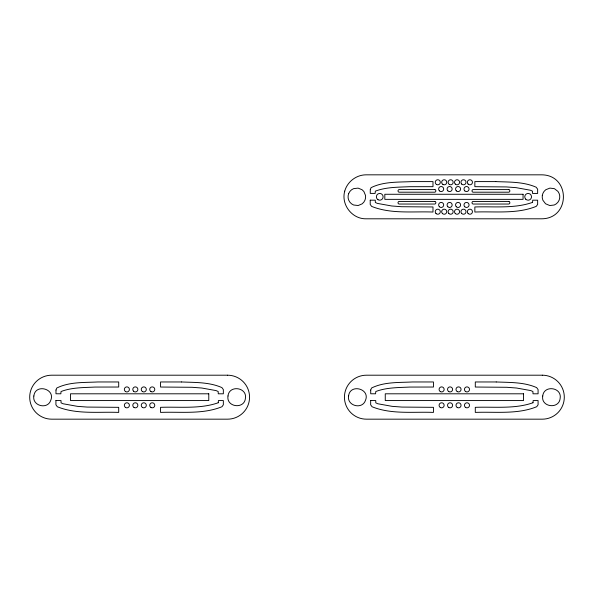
<?xml version="1.0" encoding="UTF-8"?>
<svg xmlns="http://www.w3.org/2000/svg" width="594" height="594" viewBox="0 0 594 594"><rect width="100%" height="100%" fill="white"/><g stroke="black" fill="none" stroke-linecap="round" stroke-linejoin="round"><path stroke-width="0.89" d="M55.933 400.534L55.918 404.796L57.343 406.764C76.663 414.567 98.374 411.612 118.703 412.407L118.703 407.336L87.17 407.076L77.369 406.341L63.12 403.772L61.056 402.858L61.004 400.556L55.933 400.534M55.985 390.02L55.97 393.77L60.848 393.792L61.034 391.528C71.777 387.414 83.68 387.63 95.033 387.065L118.703 387.036L118.703 381.964L97.772 381.964C84.096 382.67 69.32 381.764 56.772 388.038L55.985 390.02M227.999 395.983C225.987 407.246 244.438 409.556 245.419 398.307C247.327 387.221 229.076 384.756 227.999 395.983M370.225 200.163L370.203 204.425L371.629 206.393C390.956 214.196 412.659 211.249 432.989 212.036L432.989 206.964L401.462 206.712L391.654 205.97L377.413 203.4L375.341 202.495L375.297 200.193L370.225 200.163M370.277 189.649L370.255 193.399L375.141 193.421L375.326 191.157C386.07 187.051 397.973 187.258 409.325 186.694L432.989 186.665L432.989 181.593L412.058 181.593C398.388 182.299 383.613 181.4 371.064 187.667L370.277 189.649M370.671 400.534L370.656 404.796L372.082 406.764C391.401 414.567 413.112 411.612 433.442 412.407L433.442 407.336L401.908 407.076L392.107 406.341L377.858 403.772L375.794 402.858L375.742 400.556L370.671 400.534M370.723 390.02L370.708 393.77L375.586 393.792L375.772 391.528C386.516 387.414 398.418 387.63 409.778 387.065L433.442 387.036L433.442 381.964L412.511 381.964C398.834 382.67 384.058 381.764 371.51 388.038L370.723 390.02M542.285 195.612L542.27 197.616A1.403 1.403 0 0 0 542.344 198.188L542.775 199.851A1.403 1.403 0 0 0 542.998 200.386L545.396 203.556A1.403 1.403 0 0 0 545.849 203.905L549.806 205.539L554.031 205.034A1.403 1.403 0 0 0 554.566 204.819L556.058 203.972A1.403 1.403 0 0 0 556.511 203.623L557.736 202.413A1.403 1.403 0 0 0 558.085 201.96L558.954 200.482A1.403 1.403 0 0 0 559.177 199.955L559.63 198.299A1.403 1.403 0 0 0 559.711 197.728L559.719 196.013A1.403 1.403 0 0 0 559.652 195.441L559.214 193.778A1.403 1.403 0 0 0 558.999 193.25L558.152 191.758A1.403 1.403 0 0 0 557.803 191.298L554.662 188.855A1.403 1.403 0 0 0 554.135 188.632L549.91 188.105L545.938 189.664A1.403 1.403 0 0 0 545.478 190.006L544.26 191.216A1.403 1.403 0 0 0 543.904 191.669L543.042 193.147A1.403 1.403 0 0 0 542.819 193.681L542.285 195.612M542.738 395.983C540.726 407.246 559.177 409.556 560.157 398.307C562.065 387.221 543.814 384.756 542.738 395.983M33.851 396.005C32.002 405.843 47.498 409.919 50.713 400.43C55.791 388.662 35.18 383.36 33.851 396.005M348.589 396.005C346.74 405.843 362.236 409.919 365.451 400.43C370.53 388.662 349.918 383.36 348.589 396.005M344.735 191.127C340.882 204.514 352.049 219.06 365.978 218.8L541.862 218.8C570.582 218.466 570.582 175.171 541.862 174.829L365.978 174.829C356.259 174.881 347.304 181.749 344.735 191.127M348.7 193.496L348.188 195.433A1.403 1.403 0 0 0 348.121 196.005L348.129 197.72A1.403 1.403 0 0 0 348.203 198.292L348.656 199.948A1.403 1.403 0 0 0 348.878 200.475L349.747 201.953A1.403 1.403 0 0 0 350.096 202.413L351.321 203.616A1.403 1.403 0 0 0 351.774 203.965L353.267 204.811A1.403 1.403 0 0 0 353.801 205.034L358.182 205.517L361.984 203.913A1.403 1.403 0 0 0 362.437 203.556L363.647 202.339A1.403 1.403 0 0 0 363.988 201.878L364.842 200.386A1.403 1.403 0 0 0 365.058 199.859L365.496 198.196A1.403 1.403 0 0 0 365.562 197.631L365.555 195.909A1.403 1.403 0 0 0 365.481 195.344L363.936 191.676A1.403 1.403 0 0 0 363.587 191.223L362.362 190.013A1.403 1.403 0 0 0 361.909 189.664L358.093 188.12L353.712 188.632A1.403 1.403 0 0 0 353.185 188.855L351.7 189.724A1.403 1.403 0 0 0 351.247 190.073L350.044 191.29A1.403 1.403 0 0 0 349.695 191.751L348.7 193.496M218.258 402.747C199.948 409.221 179.648 406.615 160.558 407.336L160.558 412.407C180.903 411.597 202.665 414.605 221.985 406.719L223.344 404.796L223.344 400.564L218.429 400.564L218.258 402.747M532.543 202.376C514.233 208.85 493.941 206.244 474.851 206.964L474.851 212.036C495.196 211.226 516.951 214.234 536.271 206.348L537.637 204.425L537.637 200.193L532.721 200.193L532.543 202.376M532.996 402.747C514.686 409.221 494.386 406.615 475.297 407.336L475.297 412.407C495.641 411.597 517.404 414.605 536.724 406.719L538.082 404.796L538.082 400.564L533.167 400.564L532.996 402.747M495.775 181.593L474.851 181.593L474.851 186.665L506.34 186.924L516.149 187.659L530.39 190.228L532.469 191.142L532.543 193.429L537.637 193.429L537.637 189.204L536.211 187.236C523.604 181.645 509.296 182.172 495.775 181.593M434.882 189.59L399.005 189.59A1.351 1.351 0 0 0 399.005 192.204L434.882 192.204A1.351 1.351 0 0 0 434.882 189.59M508.872 189.59L472.995 189.59A1.351 1.351 0 0 0 472.995 192.204L508.872 192.204A1.351 1.351 0 0 0 508.872 189.59M523.062 194.275L384.815 194.275L384.815 199.354L523.062 199.354L523.062 194.275M434.882 201.425L399.005 201.425A1.351 1.351 0 0 0 399.005 204.039L434.882 204.039A1.351 1.351 0 0 0 434.882 201.425M508.872 201.425L472.995 201.425A1.351 1.351 0 0 0 472.995 204.039L508.872 204.039A1.351 1.351 0 0 0 508.872 201.425M227.576 375.2L51.685 375.2A21.985 21.985 0 0 0 29.7 397.186A21.985 21.985 0 0 0 51.685 419.171L227.576 419.171A21.985 21.985 0 0 0 249.562 397.186A21.985 21.985 0 0 0 227.576 375.2M542.315 375.2L366.424 375.2A21.985 21.985 0 0 0 344.438 397.186A21.985 21.985 0 0 0 366.424 419.171L542.315 419.171A21.985 21.985 0 0 0 564.3 397.186A21.985 21.985 0 0 0 542.315 375.2M181.489 381.964L160.558 381.964L160.558 387.036L192.055 387.288L201.856 388.031L216.105 390.6L218.184 391.513L218.258 393.8L223.344 393.8L223.344 389.575L221.918 387.607C209.318 382.009 195.003 382.543 181.489 381.964M496.228 381.964L475.297 381.964L475.297 387.036L506.793 387.288L516.594 388.031L530.843 390.6L532.922 391.513L532.996 393.8L538.082 393.8L538.082 389.575L536.657 387.607C524.057 382.009 509.741 382.543 496.228 381.964M208.776 393.8L70.523 393.8L70.523 400.564L208.776 400.564L208.776 393.8M523.514 393.8L385.261 393.8L385.261 400.564L523.514 400.564L523.514 393.8M439.367 206.734A2.539 2.539 0 0 0 443.614 205.598A2.539 2.539 0 0 0 440.503 202.495A2.539 2.539 0 0 0 439.367 206.734M447.824 206.734A2.539 2.539 0 0 0 452.071 205.598A2.539 2.539 0 0 0 448.96 202.495A2.539 2.539 0 0 0 447.824 206.734M456.281 206.734A2.539 2.539 0 0 0 460.528 205.598A2.539 2.539 0 0 0 457.417 202.495A2.539 2.539 0 0 0 456.281 206.734M464.738 206.734A2.539 2.539 0 0 0 468.978 205.598A2.539 2.539 0 0 0 465.874 202.495A2.539 2.539 0 0 0 464.738 206.734M142.515 391.609A2.539 2.539 0 0 0 146.324 389.412A2.539 2.539 0 0 0 142.515 387.221A2.539 2.539 0 0 0 142.515 391.609M150.973 391.609A2.539 2.539 0 0 0 154.782 389.412A2.539 2.539 0 0 0 150.973 387.221A2.539 2.539 0 0 0 150.973 391.609M133.539 391.208A2.539 2.539 0 0 0 137.778 390.072A2.539 2.539 0 0 0 134.675 386.961A2.539 2.539 0 0 0 133.539 391.208M134.058 407.506A2.539 2.539 0 0 0 137.867 405.308A2.539 2.539 0 0 0 134.058 403.118A2.539 2.539 0 0 0 134.058 407.506M150.973 407.506A2.539 2.539 0 0 0 154.782 405.308A2.539 2.539 0 0 0 150.973 403.118A2.539 2.539 0 0 0 150.973 407.506M125.601 407.506A2.539 2.539 0 0 0 129.41 405.308A2.539 2.539 0 0 0 125.601 403.118A2.539 2.539 0 0 0 125.601 407.506M142.515 407.506A2.539 2.539 0 0 0 146.324 405.308A2.539 2.539 0 0 0 142.515 403.118A2.539 2.539 0 0 0 142.515 407.506M125.601 391.609A2.539 2.539 0 0 0 129.41 389.412A2.539 2.539 0 0 0 125.601 387.221A2.539 2.539 0 0 0 125.601 391.609M435.989 213.506A2.539 2.539 0 0 0 440.228 212.362A2.539 2.539 0 0 0 437.125 209.259A2.539 2.539 0 0 0 435.989 213.506M439.367 190.837A2.539 2.539 0 0 0 443.614 189.701A2.539 2.539 0 0 0 440.503 186.598A2.539 2.539 0 0 0 439.367 190.837M447.824 190.837A2.539 2.539 0 0 0 452.071 189.701A2.539 2.539 0 0 0 448.96 186.598A2.539 2.539 0 0 0 447.824 190.837M456.281 190.837A2.539 2.539 0 0 0 460.528 189.701A2.539 2.539 0 0 0 457.417 186.598A2.539 2.539 0 0 0 456.281 190.837M464.738 190.837A2.539 2.539 0 0 0 468.978 189.701A2.539 2.539 0 0 0 465.874 186.598A2.539 2.539 0 0 0 464.738 190.837M436.508 184.474A2.539 2.539 0 0 0 440.317 182.284A2.539 2.539 0 0 0 436.508 180.086A2.539 2.539 0 0 0 436.508 184.474M442.938 184.474A2.539 2.539 0 0 0 446.74 182.284A2.539 2.539 0 0 0 442.938 180.086A2.539 2.539 0 0 0 442.938 184.474M449.361 184.474A2.539 2.539 0 0 0 453.17 182.284A2.539 2.539 0 0 0 449.361 180.086A2.539 2.539 0 0 0 449.361 184.474M455.264 184.073A2.539 2.539 0 0 0 459.511 182.937A2.539 2.539 0 0 0 456.4 179.834A2.539 2.539 0 0 0 455.264 184.073M461.694 184.073A2.539 2.539 0 0 0 465.934 182.937A2.539 2.539 0 0 0 462.83 179.834A2.539 2.539 0 0 0 461.694 184.073M468.117 184.073A2.539 2.539 0 0 0 472.364 182.937A2.539 2.539 0 0 0 469.253 179.834A2.539 2.539 0 0 0 468.117 184.073M442.411 213.506A2.539 2.539 0 0 0 446.658 212.362A2.539 2.539 0 0 0 443.547 209.259A2.539 2.539 0 0 0 442.411 213.506M448.841 213.506A2.539 2.539 0 0 0 453.081 212.362A2.539 2.539 0 0 0 449.977 209.259A2.539 2.539 0 0 0 448.841 213.506M455.264 213.506A2.539 2.539 0 0 0 459.511 212.362A2.539 2.539 0 0 0 456.4 209.259A2.539 2.539 0 0 0 455.264 213.506M461.694 213.506A2.539 2.539 0 0 0 465.934 212.362A2.539 2.539 0 0 0 462.83 209.259A2.539 2.539 0 0 0 461.694 213.506M468.117 213.506A2.539 2.539 0 0 0 472.364 212.362A2.539 2.539 0 0 0 469.253 209.259A2.539 2.539 0 0 0 468.117 213.506M378.022 199.733A3.386 3.386 0 0 0 383.123 196.844A3.386 3.386 0 0 0 378.074 193.874A3.386 3.386 0 0 0 378.022 199.733M525.749 199.205A3.386 3.386 0 0 0 531.407 197.691A3.386 3.386 0 0 0 527.264 193.547A3.386 3.386 0 0 0 525.749 199.205M440.34 391.609A2.539 2.539 0 0 0 444.149 389.412A2.539 2.539 0 0 0 440.34 387.221A2.539 2.539 0 0 0 440.34 391.609M448.797 391.609A2.539 2.539 0 0 0 452.606 389.412A2.539 2.539 0 0 0 448.797 387.221A2.539 2.539 0 0 0 448.797 391.609M457.254 391.609A2.539 2.539 0 0 0 461.063 389.412A2.539 2.539 0 0 0 457.254 387.221A2.539 2.539 0 0 0 457.254 391.609M465.711 391.609A2.539 2.539 0 0 0 469.52 389.412A2.539 2.539 0 0 0 465.711 387.221A2.539 2.539 0 0 0 465.711 391.609M448.797 407.506A2.539 2.539 0 0 0 452.606 405.308A2.539 2.539 0 0 0 448.797 403.118A2.539 2.539 0 0 0 448.797 407.506M440.34 407.506A2.539 2.539 0 0 0 444.149 405.308A2.539 2.539 0 0 0 440.34 403.118A2.539 2.539 0 0 0 440.34 407.506M465.711 407.506A2.539 2.539 0 0 0 469.52 405.308A2.539 2.539 0 0 0 465.711 403.118A2.539 2.539 0 0 0 465.711 407.506M457.254 407.506A2.539 2.539 0 0 0 461.063 405.308A2.539 2.539 0 0 0 457.254 403.118A2.539 2.539 0 0 0 457.254 407.506"/></g></svg>
